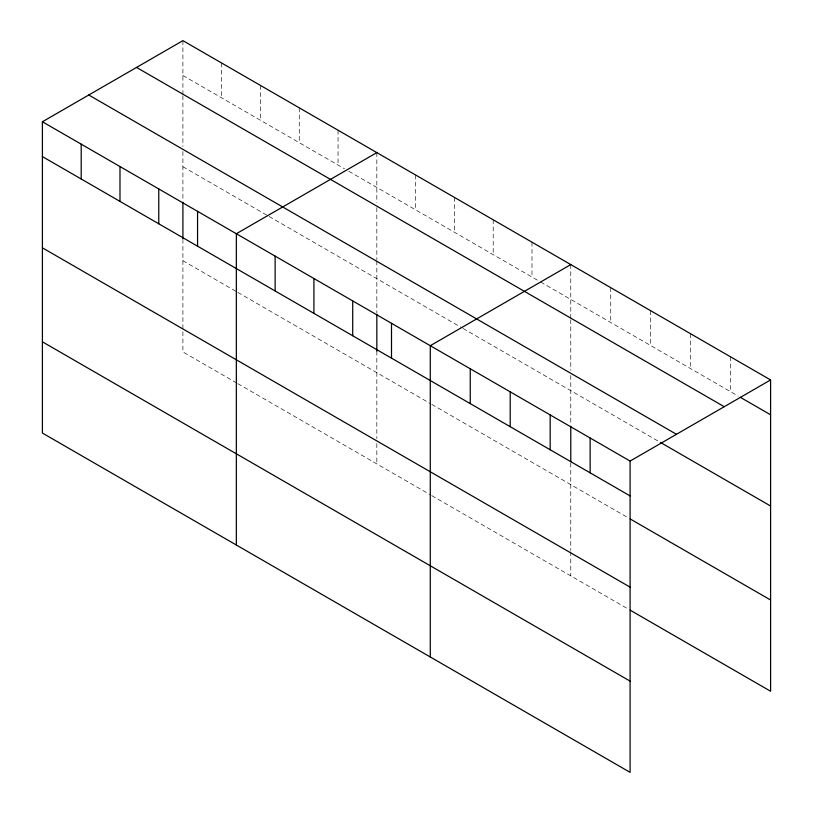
<?xml version="1.0" encoding="UTF-8"?>
<svg xmlns="http://www.w3.org/2000/svg" width="813" height="813" viewBox="0 0 813 813"><rect width="100%" height="100%" fill="white"/><g stroke="black" fill="none" stroke-linecap="round" stroke-linejoin="round"><path stroke-width="0.61" stroke-dasharray="4.07 3.05" d="M570.777 319.702L570.777 370.382M570.777 318.432L570.777 264.591M182.905 75.487L344.519 168.799M348.828 171.279L539.527 281.389M540.604 282.009L738.184 396.083M182.905 166.716L268.016 215.862M269.093 216.482L461.957 327.832M463.034 328.452L659.343 441.784M182.905 260.709L236.776 291.816M237.853 292.436L430.707 403.776M431.784 404.407L629.099 518.318M236.776 383.045L182.905 351.938L182.905 240.384M237.853 383.665L430.707 495.005M431.784 495.635L629.099 609.547M730.623 356.877L730.623 391.714M690.664 333.808L690.664 368.645M650.705 310.729L650.705 345.566M610.736 287.66L610.736 322.497M570.777 375.454L570.777 424.945M570.777 463.054L570.777 550.533M570.777 551.803L570.777 575.878M531.987 242.193L531.987 277.03M493.206 219.795L493.206 254.642M454.416 197.407L454.416 232.244M415.626 175.008L415.626 209.845M376.836 152.62L376.836 202.661M376.836 207.732L376.836 259.682M376.836 260.943L376.836 312.985M376.836 351.084L376.836 438.563M376.836 443.634L376.836 463.908M338.056 130.222L338.056 165.059M299.265 107.834L299.265 142.671M260.475 85.436L260.475 120.273M221.695 63.048L221.695 97.885M182.905 40.65L182.905 94.491M182.905 95.761L182.905 146.442M182.905 151.513L182.905 201.014"/><path stroke-width="1.22" d="M42.408 121.767L630.095 461.062L630.095 772.35L42.408 433.055L42.408 121.767L182.905 40.65L770.592 379.945L770.592 691.233L630.177 610.177M376.836 152.62L236.349 233.727L236.349 545.025M570.777 264.591L430.28 345.698L430.28 656.985M630.095 461.062L770.592 379.945M740.348 397.323L770.592 414.782M136.543 67.418L724.231 406.713M88.769 94.999L676.457 434.294M660.42 442.414L770.592 506.011M42.408 156.604L630.095 495.9M630.177 518.948L770.592 600.004M42.408 247.833L630.095 587.128M42.408 341.826L630.095 681.121M590.136 437.983L590.136 472.831M570.777 426.215L570.777 461.784M550.167 414.915L550.167 449.752M510.208 391.846L510.208 426.683M470.249 368.767L470.249 403.614M391.5 323.31L391.5 358.147M376.836 314.255L376.836 351.084M352.71 300.912L352.71 335.749M313.92 278.513L313.92 313.361M275.129 256.125L275.129 290.963M197.559 211.339L197.559 246.176M182.905 202.285L182.905 239.113M158.769 188.941L158.769 223.778M119.989 166.553L119.989 201.39M81.198 144.155L81.198 178.992"/></g></svg>
